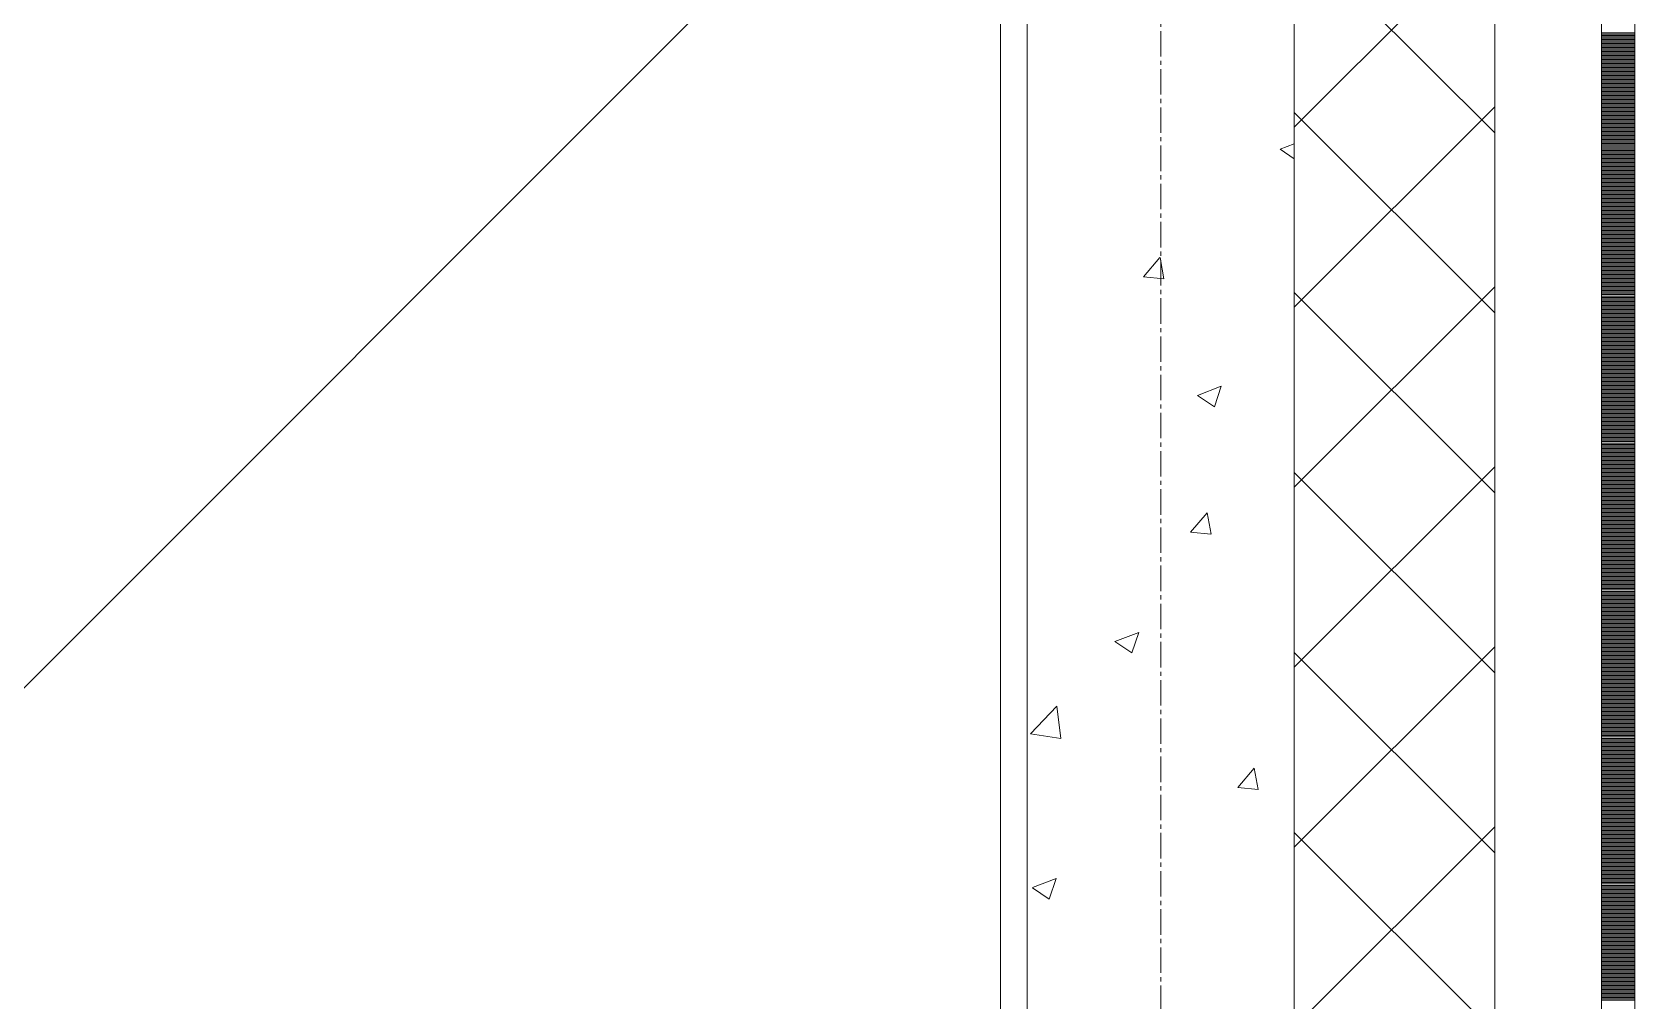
# Model space of a CAD drawing. Header units: millimetres. Extents: x 470010 to 1231400, y -134005 to 421770.
# Drawn here: x 528260 to 529460, y -76711 to -75986 of the extents above; entities that cross this region are included whole.
import ezdxf

# ---------------------------------------------------------------- set-up
doc = ezdxf.new("R2010")
doc.units = ezdxf.units.MM
doc.linetypes.add('CENTER2', pattern=[28.575, 19.05, -3.175, 3.175, -3.175])
doc.layers.add('АР_Оси_РД_100', color=7, linetype='Continuous', lineweight=0, true_color=0x525252)
for name, color, linetype, lineweight in [('АР_Стены ПЕНОблок', 52, 'Continuous', 20), ('АР_Тонкая', 254, 'Continuous', 5), ('АР_Утеплитель', 31, 'Continuous', 0), ('АР_Штриховка', 8, 'Continuous', 0), ('Потолок штриховка', 200, 'Continuous', 15)]:
    doc.layers.add(name, color=color, linetype=linetype, lineweight=lineweight)

msp = doc.modelspace()

# ---------------------------------------------------------------- hatches: boundary and pattern name
at = {"layer": 'Потолок штриховка'}
h = msp.add_hatch(dxfattribs=at)
h.set_pattern_fill('ANSI31', color=256, scale=260)
h.paths.add_polyline_path([(516914.532, -93915.876), (516914.532, -69960.876), (518180, -69980.876), (518185.057, -69660.876), (522949.532, -69660.876), (522948.983, -65160.876), (525839.532, -65188.909), (525838.623, -66079.643), (529004.428, -66065.129), (528984.532, -72125.876), (521204.532, -72125.876), (521194.532, -93915.876), (520674.532, -93915.876), (520674.532, -94535.876), (517434.532, -94545.876), (517434.537, -93915.876)])
h.paths.add_polyline_path([(521414.532, -81135.876), (521414.532, -79565.876), (525424.532, -79565.876), (525424.532, -80025.876), (525504.532, -80025.876), (525504.532, -78025.876), (529004.532, -78025.876), (528984.532, -81055.935), (528984.532, -81135.874)])
h.paths.add_polyline_path([(521414.532, -78025.876), (525104.532, -78025.876), (525104.532, -79445.876), (521414.532, -79445.876)], flags=16)
h.paths.add_polyline_path([(521414.532, -77635.876), (523654.532, -77635.876), (523654.532, -75105.876), (521414.532, -75105.876)], flags=17)
h.paths.add_polyline_path([(521404.532, -74985.876), (521409.532, -72345.876), (523604.532, -72345.876), (523604.532, -73935.876), (526374.532, -73935.876), (526374.532, -72705.876), (528984.532, -72705.876), (528984.532, -77315.876), (526374.532, -77315.876), (526374.532, -74985.876), (526054.533, -74985.876), (526054.533, -77315.876), (524494.533, -77315.875), (524494.533, -74985.876)], flags=17)

# ---------------------------------------------------------------- linework, layer by layer
at = {"layer": 'АР_Оси_РД_100', "linetype": 'CENTER2'}
msp.add_line((529104.533, -97435.876), (529104.533, -61707.197), dxfattribs=at)
at = {"layer": 'АР_Стены ПЕНОблок', "color": 18, "linetype": 'Continuous', "lineweight": 20, "true_color": 0x000000}
for p, q in [((529004.532, -71735.876), (529004.532, -81935.876)), ((529204.532, -81935.876), (529204.532, -71735.876))]:
    msp.add_line(p, q, dxfattribs=at)
at = {"layer": 'АР_Тонкая', "color": 18, "linetype": 'Continuous', "lineweight": 5, "true_color": 0x000000}
for p, q in [((529354.532, -71735.876), (529354.532, -81935.876)), ((529434.532, -81935.876), (529434.532, -71735.876)), ((529434.532, -71735.876), (529434.532, -81935.876)), ((529459.532, -81935.876), (529459.532, -71735.876))]:
    msp.add_line(p, q, dxfattribs=at)
at = {"layer": 'АР_Утеплитель', "color": 18, "linetype": 'Continuous', "lineweight": 0, "true_color": 0x000000}
for p, q in [((529204.532, -71735.876), (529204.532, -81935.876)), ((529354.532, -81935.876), (529354.532, -71735.876))]:
    msp.add_line(p, q, dxfattribs=at)
at = {"layer": 'АР_Штриховка', "color": 18, "linetype": 'Continuous', "lineweight": 0, "true_color": 0x000000}
for p, q in [((529204.532, -76057.615), (529354.532, -75907.615)), ((529354.532, -76061.759), (529204.532, -75911.759)), ((529434.532, -75986.876), (529459.532, -75986.876)), ((529434.532, -75987.876), (529459.532, -75987.876)), ((529434.532, -75988.876), (529459.532, -75988.876)), ((529434.532, -75989.876), (529459.532, -75989.876)), ((529434.532, -75990.876), (529459.532, -75990.876)), ((529434.532, -75991.876), (529459.532, -75991.876)), ((529434.532, -75992.876), (529459.532, -75992.876)), ((529434.532, -75993.876), (529459.532, -75993.876)), ((529434.532, -75994.876), (529459.532, -75994.876)), ((529434.532, -75995.876), (529459.532, -75995.876)), ((529434.532, -75996.876), (529459.532, -75996.876)), ((529434.532, -75997.876), (529459.532, -75997.876)), ((529434.532, -75998.876), (529459.532, -75998.876)), ((529434.532, -75999.876), (529459.532, -75999.876)), ((529434.532, -76000.876), (529459.532, -76000.876)), ((529434.532, -76001.876), (529459.532, -76001.876)), ((529434.532, -76002.876), (529459.532, -76002.876)), ((529434.532, -76003.876), (529459.532, -76003.876)), ((529434.532, -76004.876), (529459.532, -76004.876)), ((529434.532, -76005.876), (529459.532, -76005.876)), ((529434.532, -76006.876), (529459.532, -76006.876)), ((529434.532, -76007.876), (529459.532, -76007.876)), ((529434.532, -76008.876), (529459.532, -76008.876)), ((529434.532, -76009.876), (529459.532, -76009.876)), ((529434.532, -76010.876), (529459.532, -76010.876)), ((529434.532, -76011.876), (529459.532, -76011.876)), ((529434.532, -76012.876), (529459.532, -76012.876)), ((529434.532, -76013.876), (529459.532, -76013.876)), ((529434.532, -76014.876), (529459.532, -76014.876)), ((529434.532, -76015.876), (529459.532, -76015.876)), ((529434.532, -76016.876), (529459.532, -76016.876)), ((529434.532, -76017.876), (529459.532, -76017.876)), ((529434.532, -76018.876), (529459.532, -76018.876)), ((529434.532, -76019.876), (529459.532, -76019.876)), ((529434.532, -76020.876), (529459.532, -76020.876)), ((529434.532, -76021.876), (529459.532, -76021.876)), ((529434.532, -76022.876), (529459.532, -76022.876)), ((529434.532, -76023.876), (529459.532, -76023.876)), ((529434.532, -76024.876), (529459.532, -76024.876)), ((529434.532, -76025.876), (529459.532, -76025.876)), ((529434.532, -76026.876), (529459.532, -76026.876)), ((529434.532, -76027.876), (529459.532, -76027.876)), ((529434.532, -76028.876), (529459.532, -76028.876)), ((529434.532, -76029.876), (529459.532, -76029.876)), ((529434.532, -76030.876), (529459.532, -76030.876)), ((529434.532, -76031.876), (529459.532, -76031.876)), ((529204.532, -76192.319), (529354.532, -76042.319)), ((529434.532, -76032.876), (529459.532, -76032.876)), ((529434.532, -76033.876), (529459.532, -76033.876)), ((529434.532, -76034.876), (529459.532, -76034.876)), ((529434.532, -76035.876), (529459.532, -76035.876)), ((529434.532, -76036.876), (529459.532, -76036.876)), ((529434.532, -76037.876), (529459.532, -76037.876)), ((529434.532, -76038.876), (529459.532, -76038.876)), ((529434.532, -76039.876), (529459.532, -76039.876)), ((529434.532, -76040.876), (529459.532, -76040.876)), ((529434.532, -76041.876), (529459.532, -76041.876)), ((529434.532, -76042.876), (529459.532, -76042.876)), ((529434.532, -76043.876), (529459.532, -76043.876)), ((529354.532, -76196.463), (529204.532, -76046.463)), ((529434.532, -76044.876), (529459.532, -76044.876)), ((529434.532, -76045.876), (529459.532, -76045.876)), ((529434.532, -76046.876), (529459.532, -76046.876)), ((529434.532, -76047.876), (529459.532, -76047.876)), ((529434.532, -76048.876), (529459.532, -76048.876)), ((529434.532, -76049.876), (529459.532, -76049.876)), ((529434.532, -76050.876), (529459.532, -76050.876)), ((529434.532, -76051.876), (529459.532, -76051.876)), ((529434.532, -76052.876), (529459.532, -76052.876)), ((529434.532, -76053.876), (529459.532, -76053.876)), ((529434.532, -76054.876), (529459.532, -76054.876)), ((529434.532, -76055.876), (529459.532, -76055.876)), ((529434.532, -76056.876), (529459.532, -76056.876)), ((529434.532, -76057.876), (529459.532, -76057.876)), ((529434.532, -76058.876), (529459.532, -76058.876)), ((529434.532, -76059.876), (529459.532, -76059.876)), ((529434.532, -76060.876), (529459.532, -76060.876)), ((529434.532, -76061.876), (529459.532, -76061.876)), ((529434.532, -76062.876), (529459.532, -76062.876)), ((529434.532, -76063.876), (529459.532, -76063.876)), ((529434.532, -76064.876), (529459.532, -76064.876)), ((529434.532, -76065.876), (529459.532, -76065.876)), ((529434.532, -76066.876), (529459.532, -76066.876)), ((529434.532, -76067.876), (529459.532, -76067.876)), ((529193.841, -76074.08), (529204.532, -76081.291)), ((529193.862, -76074.035), (529204.532, -76069.939)), ((529434.532, -76068.876), (529459.532, -76068.876)), ((529434.532, -76069.876), (529459.532, -76069.876)), ((529434.532, -76070.876), (529459.532, -76070.876)), ((529434.532, -76071.876), (529459.532, -76071.876)), ((529434.532, -76072.876), (529459.532, -76072.876)), ((529434.532, -76073.876), (529459.532, -76073.876)), ((529434.532, -76074.876), (529459.532, -76074.876)), ((529434.532, -76075.876), (529459.532, -76075.876)), ((529434.532, -76076.876), (529459.532, -76076.876)), ((529434.532, -76077.876), (529459.532, -76077.876)), ((529434.532, -76078.876), (529459.532, -76078.876)), ((529434.532, -76079.876), (529459.532, -76079.876)), ((529434.532, -76080.876), (529459.532, -76080.876)), ((529434.532, -76081.876), (529459.532, -76081.876)), ((529434.532, -76082.876), (529459.532, -76082.876)), ((529434.532, -76083.876), (529459.532, -76083.876)), ((529434.532, -76084.876), (529459.532, -76084.876)), ((529434.532, -76085.876), (529459.532, -76085.876)), ((529434.532, -76086.876), (529459.532, -76086.876)), ((529434.532, -76087.876), (529459.532, -76087.876)), ((529434.532, -76088.876), (529459.532, -76088.876)), ((529434.532, -76089.876), (529459.532, -76089.876)), ((529434.532, -76090.876), (529459.532, -76090.876)), ((529434.532, -76091.876), (529459.532, -76091.876)), ((529434.532, -76092.876), (529459.532, -76092.876)), ((529434.532, -76093.876), (529459.532, -76093.876)), ((529434.532, -76094.876), (529459.532, -76094.876)), ((529434.532, -76095.876), (529459.532, -76095.876)), ((529434.532, -76096.876), (529459.532, -76096.876)), ((529434.532, -76097.876), (529459.532, -76097.876)), ((529434.532, -76098.876), (529459.532, -76098.876)), ((529434.532, -76099.876), (529459.532, -76099.876)), ((529434.532, -76100.876), (529459.532, -76100.876)), ((529434.532, -76101.876), (529459.532, -76101.876)), ((529434.532, -76102.876), (529459.532, -76102.876)), ((529434.532, -76103.876), (529459.532, -76103.876)), ((529434.532, -76104.876), (529459.532, -76104.876)), ((529434.532, -76105.876), (529459.532, -76105.876)), ((529434.532, -76106.876), (529459.532, -76106.876)), ((529434.532, -76107.876), (529459.532, -76107.876)), ((529434.532, -76108.876), (529459.532, -76108.876)), ((529434.532, -76109.876), (529459.532, -76109.876)), ((529434.532, -76110.876), (529459.532, -76110.876)), ((529434.532, -76111.876), (529459.532, -76111.876)), ((529434.532, -76112.876), (529459.532, -76112.876)), ((529434.532, -76113.876), (529459.532, -76113.876)), ((529434.532, -76114.876), (529459.532, -76114.876)), ((529434.532, -76115.876), (529459.532, -76115.876)), ((529434.532, -76116.876), (529459.532, -76116.876)), ((529434.532, -76117.876), (529459.532, -76117.876)), ((529434.532, -76118.876), (529459.532, -76118.876)), ((529434.532, -76119.876), (529459.532, -76119.876)), ((529434.532, -76120.876), (529459.532, -76120.876)), ((529434.532, -76121.876), (529459.532, -76121.876)), ((529434.532, -76122.876), (529459.532, -76122.876)), ((529434.532, -76123.876), (529459.532, -76123.876)), ((529434.532, -76124.876), (529459.532, -76124.876)), ((529434.532, -76125.876), (529459.532, -76125.876)), ((529434.532, -76126.876), (529459.532, -76126.876)), ((529434.532, -76127.876), (529459.532, -76127.876)), ((529434.532, -76128.876), (529459.532, -76128.876)), ((529434.532, -76129.876), (529459.532, -76129.876)), ((529434.532, -76130.876), (529459.532, -76130.876)), ((529434.532, -76131.876), (529459.532, -76131.876)), ((529434.532, -76132.876), (529459.532, -76132.876)), ((529434.532, -76133.876), (529459.532, -76133.876)), ((529434.532, -76134.876), (529459.532, -76134.876)), ((529434.532, -76135.876), (529459.532, -76135.876)), ((529434.532, -76136.876), (529459.532, -76136.876)), ((529434.532, -76137.876), (529459.532, -76137.876)), ((529434.532, -76138.876), (529459.532, -76138.876)), ((529434.532, -76139.876), (529459.532, -76139.876)), ((529434.532, -76140.876), (529459.532, -76140.876)), ((529434.532, -76141.876), (529459.532, -76141.876)), ((529434.532, -76142.876), (529459.532, -76142.876)), ((529434.532, -76143.876), (529459.532, -76143.876)), ((529434.532, -76144.876), (529459.532, -76144.876)), ((529434.532, -76145.876), (529459.532, -76145.876)), ((529434.532, -76146.876), (529459.532, -76146.876)), ((529434.532, -76147.876), (529459.532, -76147.876)), ((529434.532, -76148.876), (529459.532, -76148.876)), ((529434.532, -76149.876), (529459.532, -76149.876)), ((529434.532, -76150.876), (529459.532, -76150.876)), ((529434.532, -76151.876), (529459.532, -76151.876)), ((529091.677, -76169.61), (529103.922, -76155.017)), ((529106.938, -76170.925), (529104.001, -76155.003)), ((529434.532, -76152.876), (529459.532, -76152.876)), ((529434.532, -76153.876), (529459.532, -76153.876)), ((529434.532, -76154.876), (529459.532, -76154.876)), ((529434.532, -76155.876), (529459.532, -76155.876)), ((529434.532, -76156.876), (529459.532, -76156.876)), ((529434.532, -76157.876), (529459.532, -76157.876)), ((529434.532, -76158.876), (529459.532, -76158.876)), ((529434.532, -76159.876), (529459.532, -76159.876)), ((529434.532, -76160.876), (529459.532, -76160.876)), ((529434.532, -76161.876), (529459.532, -76161.876)), ((529434.532, -76162.876), (529459.532, -76162.876)), ((529434.532, -76163.876), (529459.532, -76163.876)), ((529091.676, -76169.611), (529106.858, -76170.939)), ((529434.532, -76164.876), (529459.532, -76164.876)), ((529434.532, -76165.876), (529459.532, -76165.876)), ((529434.532, -76166.876), (529459.532, -76166.876)), ((529434.532, -76167.876), (529459.532, -76167.876)), ((529434.532, -76168.876), (529459.532, -76168.876)), ((529434.532, -76169.876), (529459.532, -76169.876)), ((529434.532, -76170.876), (529459.532, -76170.876)), ((529434.532, -76171.876), (529459.532, -76171.876)), ((529434.532, -76172.876), (529459.532, -76172.876)), ((529434.532, -76173.876), (529459.532, -76173.876)), ((529434.532, -76174.876), (529459.532, -76174.876)), ((529434.532, -76175.876), (529459.532, -76175.876)), ((529204.532, -76327.023), (529354.532, -76177.023)), ((529354.532, -76331.167), (529204.532, -76181.167)), ((529434.532, -76176.876), (529459.532, -76176.876)), ((529434.532, -76177.876), (529459.532, -76177.876)), ((529434.532, -76178.876), (529459.532, -76178.876)), ((529434.532, -76179.876), (529459.532, -76179.876)), ((529434.532, -76180.876), (529459.532, -76180.876)), ((529434.532, -76181.876), (529459.532, -76181.876)), ((529434.532, -76182.876), (529459.532, -76182.876)), ((529434.532, -76183.876), (529459.532, -76183.876)), ((529434.532, -76184.876), (529459.532, -76184.876)), ((529434.532, -76185.876), (529459.532, -76185.876)), ((529434.532, -76186.876), (529459.532, -76186.876)), ((529434.532, -76187.876), (529459.532, -76187.876)), ((529434.532, -76188.876), (529459.532, -76188.876)), ((529434.532, -76189.876), (529459.532, -76189.876)), ((529434.532, -76190.876), (529459.532, -76190.876)), ((529434.532, -76191.876), (529459.532, -76191.876)), ((529434.532, -76192.876), (529459.532, -76192.876)), ((529434.532, -76193.876), (529459.532, -76193.876)), ((529434.532, -76194.876), (529459.532, -76194.876)), ((529434.532, -76195.876), (529459.532, -76195.876)), ((529434.532, -76196.876), (529459.532, -76196.876)), ((529434.532, -76197.876), (529459.532, -76197.876)), ((529434.532, -76198.876), (529459.532, -76198.876)), ((529434.532, -76199.876), (529459.532, -76199.876)), ((529434.532, -76200.876), (529459.532, -76200.876)), ((529434.532, -76201.876), (529459.532, -76201.876)), ((529434.532, -76202.876), (529459.532, -76202.876)), ((529434.532, -76203.876), (529459.532, -76203.876)), ((529434.532, -76204.876), (529459.532, -76204.876)), ((529434.532, -76205.876), (529459.532, -76205.876)), ((529434.532, -76206.876), (529459.532, -76206.876)), ((529434.532, -76207.876), (529459.532, -76207.876)), ((529434.532, -76208.876), (529459.532, -76208.876)), ((529434.532, -76209.876), (529459.532, -76209.876)), ((529434.532, -76210.876), (529459.532, -76210.876)), ((529434.532, -76211.876), (529459.532, -76211.876)), ((529434.532, -76212.876), (529459.532, -76212.876)), ((529434.532, -76213.876), (529459.532, -76213.876)), ((529434.532, -76214.876), (529459.532, -76214.876)), ((529434.532, -76215.876), (529459.532, -76215.876)), ((529434.532, -76216.876), (529459.532, -76216.876)), ((529434.532, -76217.876), (529459.532, -76217.876)), ((529434.532, -76218.876), (529459.532, -76218.876)), ((529434.532, -76219.876), (529459.532, -76219.876)), ((529434.532, -76220.876), (529459.532, -76220.876)), ((529434.532, -76221.876), (529459.532, -76221.876)), ((529434.532, -76222.876), (529459.532, -76222.876)), ((529434.532, -76223.876), (529459.532, -76223.876)), ((529434.532, -76224.876), (529459.532, -76224.876)), ((529434.532, -76225.876), (529459.532, -76225.876)), ((529434.532, -76226.876), (529459.532, -76226.876)), ((529434.532, -76227.876), (529459.532, -76227.876)), ((529434.532, -76228.876), (529459.532, -76228.876)), ((529434.532, -76229.876), (529459.532, -76229.876)), ((529434.532, -76230.876), (529459.532, -76230.876)), ((529434.532, -76231.876), (529459.532, -76231.876)), ((529434.532, -76232.876), (529459.532, -76232.876)), ((529434.532, -76233.876), (529459.532, -76233.876)), ((529434.532, -76234.876), (529459.532, -76234.876)), ((529434.532, -76235.876), (529459.532, -76235.876)), ((529434.532, -76236.876), (529459.532, -76236.876)), ((529434.532, -76237.876), (529459.532, -76237.876)), ((529434.532, -76238.876), (529459.532, -76238.876)), ((529434.532, -76239.876), (529459.532, -76239.876)), ((529434.532, -76240.876), (529459.532, -76240.876)), ((529434.532, -76241.876), (529459.532, -76241.876)), ((529434.532, -76242.876), (529459.532, -76242.876)), ((529434.532, -76243.876), (529459.532, -76243.876)), ((529434.532, -76244.876), (529459.532, -76244.876)), ((529434.532, -76245.876), (529459.532, -76245.876)), ((529434.532, -76246.876), (529459.532, -76246.876)), ((529434.532, -76247.876), (529459.532, -76247.876)), ((529132.039, -76258.268), (529144.674, -76266.79)), ((529132.06, -76258.223), (529149.845, -76251.396)), ((529144.678, -76266.792), (529149.828, -76251.443)), ((529434.532, -76248.876), (529459.532, -76248.876)), ((529434.532, -76249.876), (529459.532, -76249.876)), ((529434.532, -76250.876), (529459.532, -76250.876)), ((529434.532, -76251.876), (529459.532, -76251.876)), ((529434.532, -76252.876), (529459.532, -76252.876)), ((529434.532, -76253.876), (529459.532, -76253.876)), ((529434.532, -76254.876), (529459.532, -76254.876)), ((529434.532, -76255.876), (529459.532, -76255.876)), ((529434.532, -76256.876), (529459.532, -76256.876)), ((529434.532, -76257.876), (529459.532, -76257.876)), ((529434.532, -76258.876), (529459.532, -76258.876)), ((529434.532, -76259.876), (529459.532, -76259.876)), ((529434.532, -76260.876), (529459.532, -76260.876)), ((529434.532, -76261.876), (529459.532, -76261.876)), ((529434.532, -76262.876), (529459.532, -76262.876)), ((529434.532, -76263.876), (529459.532, -76263.876)), ((529434.532, -76264.876), (529459.532, -76264.876)), ((529434.532, -76265.876), (529459.532, -76265.876)), ((529434.532, -76266.876), (529459.532, -76266.876)), ((529434.532, -76267.876), (529459.532, -76267.876)), ((529434.532, -76268.876), (529459.532, -76268.876)), ((529434.532, -76269.876), (529459.532, -76269.876)), ((529434.532, -76270.876), (529459.532, -76270.876)), ((529434.532, -76271.876), (529459.532, -76271.876)), ((529434.532, -76272.876), (529459.532, -76272.876)), ((529434.532, -76273.876), (529459.532, -76273.876)), ((529434.532, -76274.876), (529459.532, -76274.876)), ((529434.532, -76275.876), (529459.532, -76275.876)), ((529434.532, -76276.876), (529459.532, -76276.876)), ((529434.532, -76277.876), (529459.532, -76277.876)), ((529434.532, -76278.876), (529459.532, -76278.876)), ((529434.532, -76279.876), (529459.532, -76279.876)), ((529434.532, -76280.876), (529459.532, -76280.876)), ((529434.532, -76281.876), (529459.532, -76281.876)), ((529434.532, -76282.876), (529459.532, -76282.876)), ((529434.532, -76283.876), (529459.532, -76283.876)), ((529434.532, -76284.876), (529459.532, -76284.876)), ((529434.532, -76285.876), (529459.532, -76285.876)), ((529434.532, -76286.876), (529459.532, -76286.876)), ((529434.532, -76287.876), (529459.532, -76287.876)), ((529434.532, -76288.876), (529459.532, -76288.876)), ((529434.532, -76289.876), (529459.532, -76289.876)), ((529434.532, -76290.876), (529459.532, -76290.876)), ((529434.532, -76291.876), (529459.532, -76291.876)), ((529434.532, -76292.876), (529459.532, -76292.876)), ((529434.532, -76293.876), (529459.532, -76293.876)), ((529434.532, -76294.876), (529459.532, -76294.876)), ((529434.532, -76295.876), (529459.532, -76295.876)), ((529434.532, -76296.876), (529459.532, -76296.876)), ((529434.532, -76297.876), (529459.532, -76297.876)), ((529434.532, -76298.876), (529459.532, -76298.876)), ((529434.532, -76299.876), (529459.532, -76299.876)), ((529434.532, -76300.876), (529459.532, -76300.876)), ((529434.532, -76301.876), (529459.532, -76301.876)), ((529434.532, -76302.876), (529459.532, -76302.876)), ((529434.532, -76303.876), (529459.532, -76303.876)), ((529434.532, -76304.876), (529459.532, -76304.876)), ((529434.532, -76305.876), (529459.532, -76305.876)), ((529434.532, -76306.876), (529459.532, -76306.876)), ((529434.532, -76307.876), (529459.532, -76307.876)), ((529204.532, -76461.727), (529354.532, -76311.727)), ((529354.532, -76465.87), (529204.532, -76315.87)), ((529434.532, -76308.876), (529459.532, -76308.876)), ((529434.532, -76309.876), (529459.532, -76309.876)), ((529434.532, -76310.876), (529459.532, -76310.876)), ((529434.532, -76311.876), (529459.532, -76311.876)), ((529434.532, -76312.876), (529459.532, -76312.876)), ((529434.532, -76313.876), (529459.532, -76313.876)), ((529434.532, -76314.876), (529459.532, -76314.876)), ((529434.532, -76315.876), (529459.532, -76315.876)), ((529434.532, -76316.876), (529459.532, -76316.876)), ((529434.532, -76317.876), (529459.532, -76317.876)), ((529434.532, -76318.876), (529459.532, -76318.876)), ((529434.532, -76319.876), (529459.532, -76319.876)), ((529434.532, -76320.876), (529459.532, -76320.876)), ((529434.532, -76321.876), (529459.532, -76321.876)), ((529434.532, -76322.876), (529459.532, -76322.876)), ((529434.532, -76323.876), (529459.532, -76323.876)), ((529434.532, -76324.876), (529459.532, -76324.876)), ((529434.532, -76325.876), (529459.532, -76325.876)), ((529434.532, -76326.876), (529459.532, -76326.876)), ((529434.532, -76327.876), (529459.532, -76327.876)), ((529434.532, -76328.876), (529459.532, -76328.876)), ((529434.532, -76329.876), (529459.532, -76329.876)), ((529434.532, -76330.876), (529459.532, -76330.876)), ((529434.532, -76331.876), (529459.532, -76331.876)), ((529434.532, -76332.876), (529459.532, -76332.876)), ((529434.532, -76333.876), (529459.532, -76333.876)), ((529434.532, -76334.876), (529459.532, -76334.876)), ((529434.532, -76335.876), (529459.532, -76335.876)), ((529434.532, -76336.876), (529459.532, -76336.876)), ((529434.532, -76337.876), (529459.532, -76337.876)), ((529434.532, -76338.876), (529459.532, -76338.876)), ((529434.532, -76339.876), (529459.532, -76339.876)), ((529434.532, -76340.876), (529459.532, -76340.876)), ((529434.532, -76341.876), (529459.532, -76341.876)), ((529434.532, -76342.876), (529459.532, -76342.876)), ((529434.532, -76343.876), (529459.532, -76343.876)), ((529126.92, -76360.667), (529139.165, -76346.074)), ((529142.181, -76361.982), (529139.244, -76346.06)), ((529434.532, -76344.876), (529459.532, -76344.876)), ((529434.532, -76345.876), (529459.532, -76345.876)), ((529434.532, -76346.876), (529459.532, -76346.876)), ((529434.532, -76347.876), (529459.532, -76347.876)), ((529434.532, -76348.876), (529459.532, -76348.876)), ((529434.532, -76349.876), (529459.532, -76349.876)), ((529434.532, -76350.876), (529459.532, -76350.876)), ((529434.532, -76351.876), (529459.532, -76351.876)), ((529434.532, -76352.876), (529459.532, -76352.876)), ((529434.532, -76353.876), (529459.532, -76353.876)), ((529434.532, -76354.876), (529459.532, -76354.876)), ((529434.532, -76355.876), (529459.532, -76355.876)), ((529126.92, -76360.668), (529142.102, -76361.996)), ((529434.532, -76356.876), (529459.532, -76356.876)), ((529434.532, -76357.876), (529459.532, -76357.876)), ((529434.532, -76358.876), (529459.532, -76358.876)), ((529434.532, -76359.876), (529459.532, -76359.876)), ((529434.532, -76360.876), (529459.532, -76360.876)), ((529434.532, -76361.876), (529459.532, -76361.876)), ((529434.532, -76362.876), (529459.532, -76362.876)), ((529434.532, -76363.876), (529459.532, -76363.876)), ((529434.532, -76364.876), (529459.532, -76364.876)), ((529434.532, -76365.876), (529459.532, -76365.876)), ((529434.532, -76366.876), (529459.532, -76366.876)), ((529434.532, -76367.876), (529459.532, -76367.876)), ((529434.532, -76368.876), (529459.532, -76368.876)), ((529434.532, -76369.876), (529459.532, -76369.876)), ((529434.532, -76370.876), (529459.532, -76370.876)), ((529434.532, -76371.876), (529459.532, -76371.876)), ((529434.532, -76372.876), (529459.532, -76372.876)), ((529434.532, -76373.876), (529459.532, -76373.876)), ((529434.532, -76374.876), (529459.532, -76374.876)), ((529434.532, -76375.876), (529459.532, -76375.876)), ((529434.532, -76376.876), (529459.532, -76376.876)), ((529434.532, -76377.876), (529459.532, -76377.876)), ((529434.532, -76378.876), (529459.532, -76378.876)), ((529434.532, -76379.876), (529459.532, -76379.876)), ((529434.532, -76380.876), (529459.532, -76380.876)), ((529434.532, -76381.876), (529459.532, -76381.876)), ((529434.532, -76382.876), (529459.532, -76382.876)), ((529434.532, -76383.876), (529459.532, -76383.876)), ((529434.532, -76384.876), (529459.532, -76384.876)), ((529434.532, -76385.876), (529459.532, -76385.876)), ((529434.532, -76386.876), (529459.532, -76386.876)), ((529434.532, -76387.876), (529459.532, -76387.876)), ((529434.532, -76388.876), (529459.532, -76388.876)), ((529434.532, -76389.876), (529459.532, -76389.876)), ((529434.532, -76390.876), (529459.532, -76390.876)), ((529434.532, -76391.876), (529459.532, -76391.876)), ((529434.532, -76392.876), (529459.532, -76392.876)), ((529434.532, -76393.876), (529459.532, -76393.876)), ((529434.532, -76394.876), (529459.532, -76394.876)), ((529434.532, -76395.876), (529459.532, -76395.876)), ((529434.532, -76396.876), (529459.532, -76396.876)), ((529434.532, -76397.876), (529459.532, -76397.876)), ((529434.532, -76398.876), (529459.532, -76398.876)), ((529434.532, -76399.876), (529459.532, -76399.876)), ((529434.532, -76400.876), (529459.532, -76400.876)), ((529434.532, -76401.876), (529459.532, -76401.876)), ((529434.532, -76402.876), (529459.532, -76402.876)), ((529434.532, -76403.876), (529459.532, -76403.876)), ((529434.532, -76404.876), (529459.532, -76404.876)), ((529434.532, -76405.876), (529459.532, -76405.876)), ((529434.532, -76406.876), (529459.532, -76406.876)), ((529434.532, -76407.876), (529459.532, -76407.876)), ((529434.532, -76408.876), (529459.532, -76408.876)), ((529434.532, -76409.876), (529459.532, -76409.876)), ((529434.532, -76410.876), (529459.532, -76410.876)), ((529434.532, -76411.876), (529459.532, -76411.876)), ((529434.532, -76412.876), (529459.532, -76412.876)), ((529434.532, -76413.876), (529459.532, -76413.876)), ((529434.532, -76414.876), (529459.532, -76414.876)), ((529434.532, -76415.876), (529459.532, -76415.876)), ((529434.532, -76416.876), (529459.532, -76416.876)), ((529434.532, -76417.876), (529459.532, -76417.876)), ((529434.532, -76418.876), (529459.532, -76418.876)), ((529434.532, -76419.876), (529459.532, -76419.876)), ((529434.532, -76420.876), (529459.532, -76420.876)), ((529434.532, -76421.876), (529459.532, -76421.876)), ((529434.532, -76422.876), (529459.532, -76422.876)), ((529434.532, -76423.876), (529459.532, -76423.876)), ((529434.532, -76424.876), (529459.532, -76424.876)), ((529434.532, -76425.876), (529459.532, -76425.876)), ((529434.532, -76426.876), (529459.532, -76426.876)), ((529434.532, -76427.876), (529459.532, -76427.876)), ((529070.258, -76442.411), (529088.043, -76435.584)), ((529082.876, -76450.98), (529088.026, -76435.631)), ((529434.532, -76428.876), (529459.532, -76428.876)), ((529434.532, -76429.876), (529459.532, -76429.876)), ((529434.532, -76430.876), (529459.532, -76430.876)), ((529434.532, -76431.876), (529459.532, -76431.876)), ((529434.532, -76432.876), (529459.532, -76432.876)), ((529434.532, -76433.876), (529459.532, -76433.876)), ((529434.532, -76434.876), (529459.532, -76434.876)), ((529434.532, -76435.876), (529459.532, -76435.876)), ((529434.532, -76436.876), (529459.532, -76436.876)), ((529434.532, -76437.876), (529459.532, -76437.876)), ((529434.532, -76438.876), (529459.532, -76438.876)), ((529434.532, -76439.876), (529459.532, -76439.876)), ((529070.237, -76442.456), (529082.872, -76450.978)), ((529204.532, -76596.431), (529354.532, -76446.431)), ((529354.532, -76600.574), (529204.532, -76450.574)), ((529434.532, -76440.876), (529459.532, -76440.876)), ((529434.532, -76441.876), (529459.532, -76441.876)), ((529434.532, -76442.876), (529459.532, -76442.876)), ((529434.532, -76443.876), (529459.532, -76443.876)), ((529434.532, -76444.876), (529459.532, -76444.876)), ((529434.532, -76445.876), (529459.532, -76445.876)), ((529434.532, -76446.876), (529459.532, -76446.876)), ((529434.532, -76447.876), (529459.532, -76447.876)), ((529434.532, -76448.876), (529459.532, -76448.876)), ((529434.532, -76449.876), (529459.532, -76449.876)), ((529434.532, -76450.876), (529459.532, -76450.876)), ((529434.532, -76451.876), (529459.532, -76451.876)), ((529434.532, -76452.876), (529459.532, -76452.876)), ((529434.532, -76453.876), (529459.532, -76453.876)), ((529434.532, -76454.876), (529459.532, -76454.876)), ((529434.532, -76455.876), (529459.532, -76455.876)), ((529434.532, -76456.876), (529459.532, -76456.876)), ((529434.532, -76457.876), (529459.532, -76457.876)), ((529434.532, -76458.876), (529459.532, -76458.876)), ((529434.532, -76459.876), (529459.532, -76459.876)), ((529434.532, -76460.876), (529459.532, -76460.876)), ((529434.532, -76461.876), (529459.532, -76461.876)), ((529434.532, -76462.876), (529459.532, -76462.876)), ((529434.532, -76463.876), (529459.532, -76463.876)), ((529434.532, -76464.876), (529459.532, -76464.876)), ((529434.532, -76465.876), (529459.532, -76465.876)), ((529434.532, -76466.876), (529459.532, -76466.876)), ((529434.532, -76467.876), (529459.532, -76467.876)), ((529434.532, -76468.876), (529459.532, -76468.876)), ((529434.532, -76469.876), (529459.532, -76469.876)), ((529434.532, -76470.876), (529459.532, -76470.876)), ((529434.532, -76471.876), (529459.532, -76471.876)), ((529434.532, -76472.876), (529459.532, -76472.876)), ((529434.532, -76473.876), (529459.532, -76473.876)), ((529434.532, -76474.876), (529459.532, -76474.876)), ((529434.532, -76475.876), (529459.532, -76475.876)), ((529434.532, -76476.876), (529459.532, -76476.876)), ((529434.532, -76477.876), (529459.532, -76477.876)), ((529434.532, -76478.876), (529459.532, -76478.876)), ((529434.532, -76479.876), (529459.532, -76479.876)), ((529434.532, -76480.876), (529459.532, -76480.876)), ((529434.532, -76481.876), (529459.532, -76481.876)), ((529434.532, -76482.876), (529459.532, -76482.876)), ((529434.532, -76483.876), (529459.532, -76483.876)), ((529434.532, -76484.876), (529459.532, -76484.876)), ((529434.532, -76485.876), (529459.532, -76485.876)), ((529434.532, -76486.876), (529459.532, -76486.876)), ((529434.532, -76487.876), (529459.532, -76487.876)), ((529007.031, -76511.465), (529026.815, -76490.846)), ((529029.643, -76514.966), (529026.837, -76490.843)), ((529434.532, -76488.876), (529459.532, -76488.876)), ((529434.532, -76489.876), (529459.532, -76489.876)), ((529434.532, -76490.876), (529459.532, -76490.876)), ((529434.532, -76491.876), (529459.532, -76491.876)), ((529434.532, -76492.876), (529459.532, -76492.876)), ((529434.532, -76493.876), (529459.532, -76493.876)), ((529434.532, -76494.876), (529459.532, -76494.876)), ((529434.532, -76495.876), (529459.532, -76495.876)), ((529434.532, -76496.876), (529459.532, -76496.876)), ((529434.532, -76497.876), (529459.532, -76497.876)), ((529434.532, -76498.876), (529459.532, -76498.876)), ((529434.532, -76499.876), (529459.532, -76499.876)), ((529007.048, -76511.5), (529029.637, -76515.003)), ((529434.532, -76500.876), (529459.532, -76500.876)), ((529434.532, -76501.876), (529459.532, -76501.876)), ((529434.532, -76502.876), (529459.532, -76502.876)), ((529434.532, -76503.876), (529459.532, -76503.876)), ((529434.532, -76504.876), (529459.532, -76504.876)), ((529434.532, -76505.876), (529459.532, -76505.876)), ((529434.532, -76506.876), (529459.532, -76506.876)), ((529434.532, -76507.876), (529459.532, -76507.876)), ((529434.532, -76508.876), (529459.532, -76508.876)), ((529434.532, -76509.876), (529459.532, -76509.876)), ((529434.532, -76510.876), (529459.532, -76510.876)), ((529434.532, -76511.876), (529459.532, -76511.876)), ((529434.532, -76512.876), (529459.532, -76512.876)), ((529434.532, -76513.876), (529459.532, -76513.876)), ((529434.532, -76514.876), (529459.532, -76514.876)), ((529434.532, -76515.876), (529459.532, -76515.876)), ((529434.532, -76516.876), (529459.532, -76516.876)), ((529434.532, -76517.876), (529459.532, -76517.876)), ((529434.532, -76518.876), (529459.532, -76518.876)), ((529434.532, -76519.876), (529459.532, -76519.876)), ((529434.532, -76520.876), (529459.532, -76520.876)), ((529434.532, -76521.876), (529459.532, -76521.876)), ((529434.532, -76522.876), (529459.532, -76522.876)), ((529434.532, -76523.876), (529459.532, -76523.876)), ((529434.532, -76524.876), (529459.532, -76524.876)), ((529434.532, -76525.876), (529459.532, -76525.876)), ((529434.532, -76526.876), (529459.532, -76526.876)), ((529434.532, -76527.876), (529459.532, -76527.876)), ((529434.532, -76528.876), (529459.532, -76528.876)), ((529434.532, -76529.876), (529459.532, -76529.876)), ((529434.532, -76530.876), (529459.532, -76530.876)), ((529434.532, -76531.876), (529459.532, -76531.876)), ((529434.532, -76532.876), (529459.532, -76532.876)), ((529434.532, -76533.876), (529459.532, -76533.876)), ((529434.532, -76534.876), (529459.532, -76534.876)), ((529434.532, -76535.876), (529459.532, -76535.876)), ((529162.163, -76551.723), (529174.408, -76537.13)), ((529177.424, -76553.039), (529174.487, -76537.117)), ((529434.532, -76536.876), (529459.532, -76536.876)), ((529434.532, -76537.876), (529459.532, -76537.876)), ((529434.532, -76538.876), (529459.532, -76538.876)), ((529434.532, -76539.876), (529459.532, -76539.876)), ((529434.532, -76540.876), (529459.532, -76540.876)), ((529434.532, -76541.876), (529459.532, -76541.876)), ((529434.532, -76542.876), (529459.532, -76542.876)), ((529434.532, -76543.876), (529459.532, -76543.876)), ((529434.532, -76544.876), (529459.532, -76544.876)), ((529434.532, -76545.876), (529459.532, -76545.876)), ((529434.532, -76546.876), (529459.532, -76546.876)), ((529434.532, -76547.876), (529459.532, -76547.876)), ((529162.163, -76551.725), (529177.345, -76553.053)), ((529434.532, -76548.876), (529459.532, -76548.876)), ((529434.532, -76549.876), (529459.532, -76549.876)), ((529434.532, -76550.876), (529459.532, -76550.876)), ((529434.532, -76551.876), (529459.532, -76551.876)), ((529434.532, -76552.876), (529459.532, -76552.876)), ((529434.532, -76553.876), (529459.532, -76553.876)), ((529434.532, -76554.876), (529459.532, -76554.876)), ((529434.532, -76555.876), (529459.532, -76555.876)), ((529434.532, -76556.876), (529459.532, -76556.876)), ((529434.532, -76557.876), (529459.532, -76557.876)), ((529434.532, -76558.876), (529459.532, -76558.876)), ((529434.532, -76559.876), (529459.532, -76559.876)), ((529434.532, -76560.876), (529459.532, -76560.876)), ((529434.532, -76561.876), (529459.532, -76561.876)), ((529434.532, -76562.876), (529459.532, -76562.876)), ((529434.532, -76563.876), (529459.532, -76563.876)), ((529434.532, -76564.876), (529459.532, -76564.876)), ((529434.532, -76565.876), (529459.532, -76565.876)), ((529434.532, -76566.876), (529459.532, -76566.876)), ((529434.532, -76567.876), (529459.532, -76567.876)), ((529434.532, -76568.876), (529459.532, -76568.876)), ((529434.532, -76569.876), (529459.532, -76569.876)), ((529434.532, -76570.876), (529459.532, -76570.876)), ((529434.532, -76571.876), (529459.532, -76571.876)), ((529204.532, -76731.134), (529354.532, -76581.134)), ((529434.532, -76572.876), (529459.532, -76572.876)), ((529434.532, -76573.876), (529459.532, -76573.876)), ((529434.532, -76574.876), (529459.532, -76574.876)), ((529434.532, -76575.876), (529459.532, -76575.876)), ((529434.532, -76576.876), (529459.532, -76576.876)), ((529434.532, -76577.876), (529459.532, -76577.876)), ((529434.532, -76578.876), (529459.532, -76578.876)), ((529434.532, -76579.876), (529459.532, -76579.876)), ((529434.532, -76580.876), (529459.532, -76580.876)), ((529434.532, -76581.876), (529459.532, -76581.876)), ((529434.532, -76582.876), (529459.532, -76582.876)), ((529434.532, -76583.876), (529459.532, -76583.876)), ((529354.532, -76735.278), (529204.532, -76585.278)), ((529434.532, -76584.876), (529459.532, -76584.876)), ((529434.532, -76585.876), (529459.532, -76585.876)), ((529434.532, -76586.876), (529459.532, -76586.876)), ((529434.532, -76587.876), (529459.532, -76587.876)), ((529434.532, -76588.876), (529459.532, -76588.876)), ((529434.532, -76589.876), (529459.532, -76589.876)), ((529434.532, -76590.876), (529459.532, -76590.876)), ((529434.532, -76591.876), (529459.532, -76591.876)), ((529434.532, -76592.876), (529459.532, -76592.876)), ((529434.532, -76593.876), (529459.532, -76593.876)), ((529434.532, -76594.876), (529459.532, -76594.876)), ((529434.532, -76595.876), (529459.532, -76595.876)), ((529434.532, -76596.876), (529459.532, -76596.876)), ((529434.532, -76597.876), (529459.532, -76597.876)), ((529434.532, -76598.876), (529459.532, -76598.876)), ((529434.532, -76599.876), (529459.532, -76599.876)), ((529434.532, -76600.876), (529459.532, -76600.876)), ((529434.532, -76601.876), (529459.532, -76601.876)), ((529434.532, -76602.876), (529459.532, -76602.876)), ((529434.532, -76603.876), (529459.532, -76603.876)), ((529434.532, -76604.876), (529459.532, -76604.876)), ((529434.532, -76605.876), (529459.532, -76605.876)), ((529434.532, -76606.876), (529459.532, -76606.876)), ((529434.532, -76607.876), (529459.532, -76607.876)), ((529008.456, -76626.599), (529026.24, -76619.772)), ((529021.074, -76635.168), (529026.224, -76619.819)), ((529434.532, -76608.876), (529459.532, -76608.876)), ((529434.532, -76609.876), (529459.532, -76609.876)), ((529434.532, -76610.876), (529459.532, -76610.876)), ((529434.532, -76611.876), (529459.532, -76611.876)), ((529434.532, -76612.876), (529459.532, -76612.876)), ((529434.532, -76613.876), (529459.532, -76613.876)), ((529434.532, -76614.876), (529459.532, -76614.876)), ((529434.532, -76615.876), (529459.532, -76615.876)), ((529434.532, -76616.876), (529459.532, -76616.876)), ((529434.532, -76617.876), (529459.532, -76617.876)), ((529434.532, -76618.876), (529459.532, -76618.876)), ((529434.532, -76619.876), (529459.532, -76619.876)), ((529008.435, -76626.644), (529021.07, -76635.166)), ((529434.532, -76620.876), (529459.532, -76620.876)), ((529434.532, -76621.876), (529459.532, -76621.876)), ((529434.532, -76622.876), (529459.532, -76622.876)), ((529434.532, -76623.876), (529459.532, -76623.876)), ((529434.532, -76624.876), (529459.532, -76624.876)), ((529434.532, -76625.876), (529459.532, -76625.876)), ((529434.532, -76626.876), (529459.532, -76626.876)), ((529434.532, -76627.876), (529459.532, -76627.876)), ((529434.532, -76628.876), (529459.532, -76628.876)), ((529434.532, -76629.876), (529459.532, -76629.876)), ((529434.532, -76630.876), (529459.532, -76630.876)), ((529434.532, -76631.876), (529459.532, -76631.876)), ((529434.532, -76632.876), (529459.532, -76632.876)), ((529434.532, -76633.876), (529459.532, -76633.876)), ((529434.532, -76634.876), (529459.532, -76634.876)), ((529434.532, -76635.876), (529459.532, -76635.876)), ((529434.532, -76636.876), (529459.532, -76636.876)), ((529434.532, -76637.876), (529459.532, -76637.876)), ((529434.532, -76638.876), (529459.532, -76638.876)), ((529434.532, -76639.876), (529459.532, -76639.876)), ((529434.532, -76640.876), (529459.532, -76640.876)), ((529434.532, -76641.876), (529459.532, -76641.876)), ((529434.532, -76642.876), (529459.532, -76642.876)), ((529434.532, -76643.876), (529459.532, -76643.876)), ((529434.532, -76644.876), (529459.532, -76644.876)), ((529434.532, -76645.876), (529459.532, -76645.876)), ((529434.532, -76646.876), (529459.532, -76646.876)), ((529434.532, -76647.876), (529459.532, -76647.876)), ((529434.532, -76648.876), (529459.532, -76648.876)), ((529434.532, -76649.876), (529459.532, -76649.876)), ((529434.532, -76650.876), (529459.532, -76650.876)), ((529434.532, -76651.876), (529459.532, -76651.876)), ((529434.532, -76652.876), (529459.532, -76652.876)), ((529434.532, -76653.876), (529459.532, -76653.876)), ((529434.532, -76654.876), (529459.532, -76654.876)), ((529434.532, -76655.876), (529459.532, -76655.876)), ((529434.532, -76656.876), (529459.532, -76656.876)), ((529434.532, -76657.876), (529459.532, -76657.876)), ((529434.532, -76658.876), (529459.532, -76658.876)), ((529434.532, -76659.876), (529459.532, -76659.876)), ((529434.532, -76660.876), (529459.532, -76660.876)), ((529434.532, -76661.876), (529459.532, -76661.876)), ((529434.532, -76662.876), (529459.532, -76662.876)), ((529434.532, -76663.876), (529459.532, -76663.876)), ((529434.532, -76664.876), (529459.532, -76664.876)), ((529434.532, -76665.876), (529459.532, -76665.876)), ((529434.532, -76666.876), (529459.532, -76666.876)), ((529434.532, -76667.876), (529459.532, -76667.876)), ((529434.532, -76668.876), (529459.532, -76668.876)), ((529434.532, -76669.876), (529459.532, -76669.876)), ((529434.532, -76670.876), (529459.532, -76670.876)), ((529434.532, -76671.876), (529459.532, -76671.876)), ((529434.532, -76672.876), (529459.532, -76672.876)), ((529434.532, -76673.876), (529459.532, -76673.876)), ((529434.532, -76674.876), (529459.532, -76674.876)), ((529434.532, -76675.876), (529459.532, -76675.876)), ((529434.532, -76676.876), (529459.532, -76676.876)), ((529434.532, -76677.876), (529459.532, -76677.876)), ((529434.532, -76678.876), (529459.532, -76678.876)), ((529434.532, -76679.876), (529459.532, -76679.876)), ((529434.532, -76680.876), (529459.532, -76680.876)), ((529434.532, -76681.876), (529459.532, -76681.876)), ((529434.532, -76682.876), (529459.532, -76682.876)), ((529434.532, -76683.876), (529459.532, -76683.876)), ((529434.532, -76684.876), (529459.532, -76684.876)), ((529434.532, -76685.876), (529459.532, -76685.876)), ((529434.532, -76686.876), (529459.532, -76686.876)), ((529434.532, -76687.876), (529459.532, -76687.876)), ((529434.532, -76688.876), (529459.532, -76688.876)), ((529434.532, -76689.876), (529459.532, -76689.876)), ((529434.532, -76690.876), (529459.532, -76690.876)), ((529434.532, -76691.876), (529459.532, -76691.876)), ((529434.532, -76692.876), (529459.532, -76692.876)), ((529434.532, -76693.876), (529459.532, -76693.876)), ((529434.532, -76694.876), (529459.532, -76694.876)), ((529434.532, -76695.876), (529459.532, -76695.876)), ((529434.532, -76696.876), (529459.532, -76696.876)), ((529434.532, -76697.876), (529459.532, -76697.876)), ((529434.532, -76698.876), (529459.532, -76698.876)), ((529434.532, -76699.876), (529459.532, -76699.876)), ((529434.532, -76700.876), (529459.532, -76700.876)), ((529434.532, -76701.876), (529459.532, -76701.876)), ((529434.532, -76702.876), (529459.532, -76702.876)), ((529434.532, -76703.876), (529459.532, -76703.876)), ((529434.532, -76704.876), (529459.532, -76704.876)), ((529434.532, -76705.876), (529459.532, -76705.876)), ((529434.532, -76706.876), (529459.532, -76706.876)), ((529434.532, -76707.876), (529459.532, -76707.876)), ((529434.532, -76708.876), (529459.532, -76708.876)), ((529434.532, -76709.876), (529459.532, -76709.876)), ((529434.532, -76710.876), (529459.532, -76710.876))]:
    msp.add_line(p, q, dxfattribs=at)
at = {"layer": 'Потолок штриховка'}
msp.add_lwpolyline([(521404.532, -74985.876), (521409.532, -72345.876), (523604.532, -72345.876), (523604.532, -73935.876), (526374.532, -73935.876), (526374.532, -72705.876), (528984.532, -72705.876), (528984.532, -77315.876), (526374.532, -77315.876), (526374.532, -74985.876), (526054.533, -74985.876), (526054.533, -77315.876), (524494.533, -77315.875), (524494.533, -74985.876)], close=True, dxfattribs=at)

doc.saveas('drawing.dxf')
